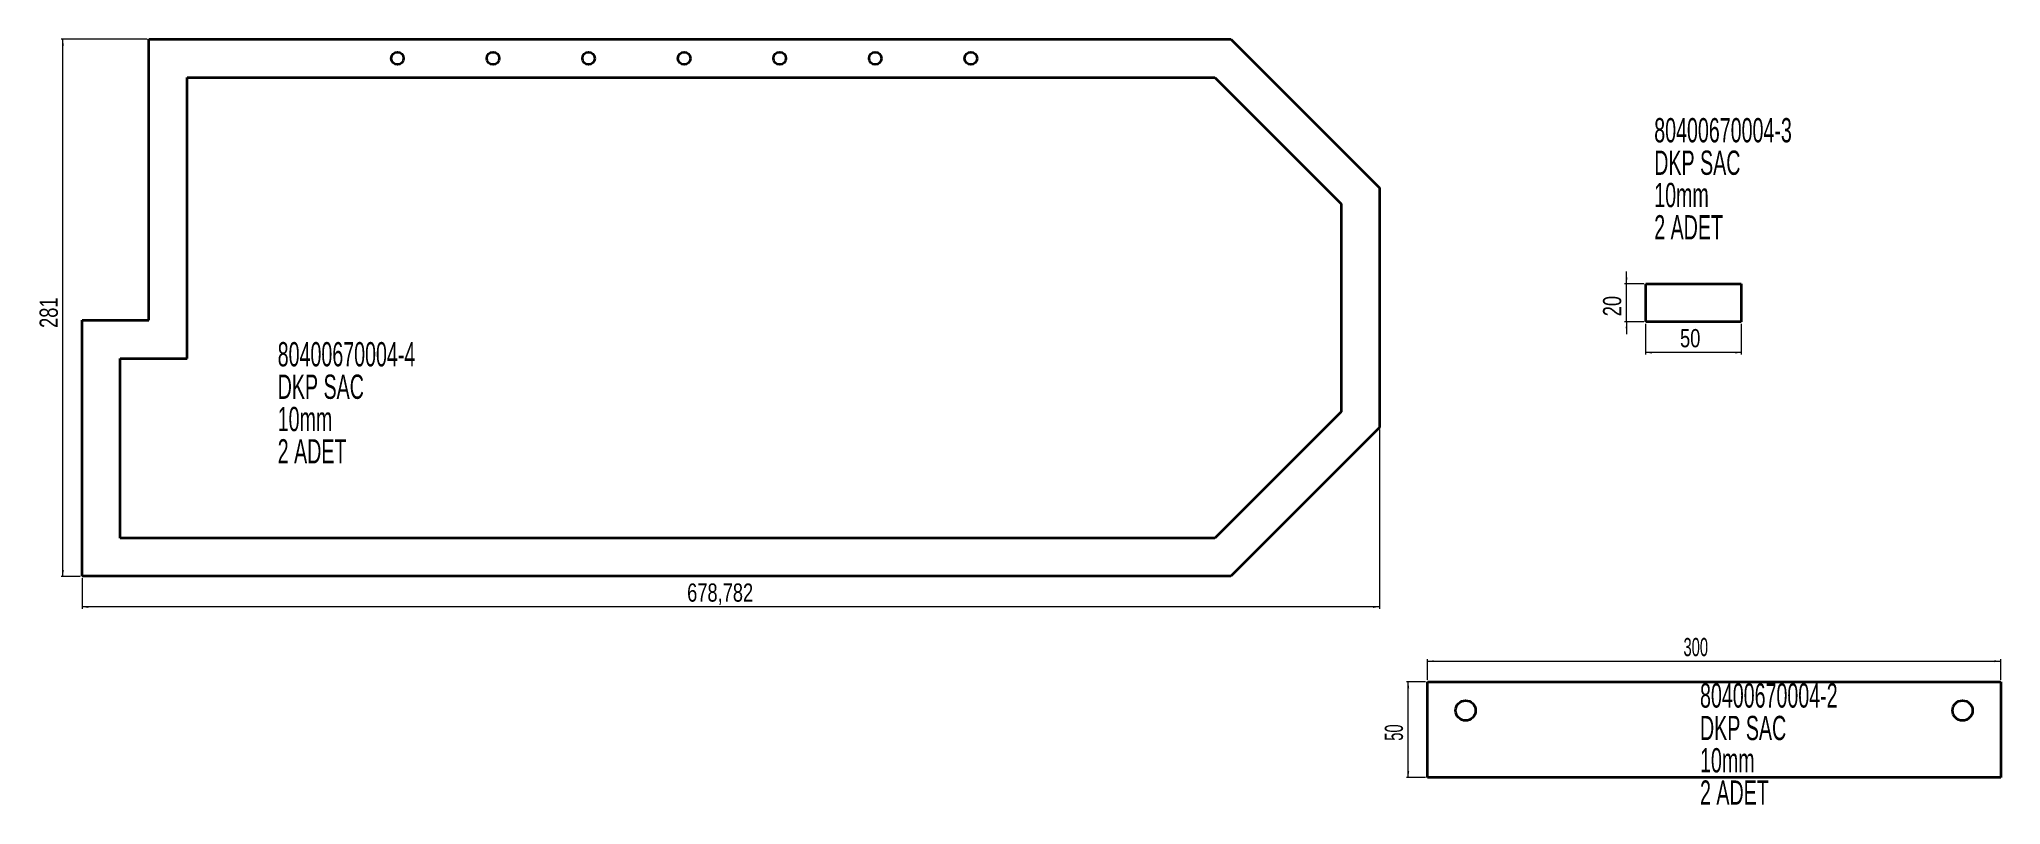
# Model space of a CAD drawing. Header units: millimetres. Extents: x 23 to 1049, y 41 to 441.
import ezdxf

# ---------------------------------------------------------------- set-up
doc = ezdxf.new("R2010")
doc.units = ezdxf.units.MM
doc.styles.add('SLDTEXTSTYLE0', font='TXT', dxfattribs={"width": 0.605})
doc.styles.add('SLDTEXTSTYLE1', font='TXT', dxfattribs={"width": 0.75})
doc.dimstyles.new('SLDDIMSTYLE0', dxfattribs={"dimtxt": 9.245947, "dimasz": 3.302, "dimexe": 0, "dimexo": 0.0625, "dimgap": 2.311487, "dimtad": 1, "dimdec": 3, "dimrnd": 1e-09, "dimzin": 12, "dimdsep": 46, "dimtxsty": 'SLDTEXTSTYLE0', "dimsah": 1, "dimcen": 0.09, "dimadec": 0, "dimazin": 3, "dimtfac": 1, "dimtdec": 3, "dimtofl": 0, "dimtmove": 0, "dimatfit": 3, "dimfxl": 1, "dimfrac": 2, "dimtolj": 1, "dimtzin": 12, "dimarcsym": 0})
doc.dimstyles.new('SLDDIMSTYLE1', dxfattribs={"dimtxt": 9.525, "dimasz": 3.302, "dimexe": 0, "dimexo": 0.0625, "dimgap": 2.38125, "dimtad": 1, "dimdec": 3, "dimrnd": 1e-09, "dimzin": 12, "dimdsep": 46, "dimtxsty": 'SLDTEXTSTYLE1', "dimsah": 1, "dimcen": 0.09, "dimadec": 0, "dimazin": 3, "dimtfac": 1, "dimtdec": 3, "dimtofl": 0, "dimtmove": 0, "dimatfit": 3, "dimfxl": 1, "dimfrac": 2, "dimtolj": 1, "dimtzin": 12, "dimarcsym": 0})
doc.dimstyles.new('SLDDIMSTYLE2', dxfattribs={"dimtxt": 9.525, "dimasz": 3.302, "dimexe": 0, "dimexo": 0.0625, "dimgap": 2.38125, "dimtad": 1, "dimdec": 3, "dimrnd": 1e-09, "dimzin": 12, "dimdsep": 46, "dimtxsty": 'SLDTEXTSTYLE1', "dimsah": 1, "dimcen": 0.09, "dimadec": 0, "dimazin": 3, "dimtfac": 1, "dimtdec": 3, "dimtmove": 0, "dimatfit": 0, "dimfxl": 1, "dimfrac": 2, "dimtolj": 1, "dimtzin": 12, "dimarcsym": 0})

# ---------------------------------------------------------------- blocks, each defined once
blk = doc.blocks.new('SW_NOTE_0')
at = {"color": 0, "linetype": 'Continuous', "lineweight": 0, "char_height": 12.7, "attachment_point": 1, "style": 'SLDTEXTSTYLE0'}
for s, insert in [('80400670004-4', (0, 16.4)), ('DKP SAC', (0, -0.6)), ('10mm', (0, -17.5)), ('2 ADET', (0, -34.4))]:
    blk.add_mtext(s, dxfattribs=dict(at, insert=insert))
blk = doc.blocks.new('_D')
at = {"color": 7, "linetype": 'Continuous', "lineweight": 0}
for p, q in [((749, 105.8), (749, 116.6)), ((749, 115.6), (1049, 115.6)), ((1049, 105.8), (1049, 116.6))]:
    blk.add_line(p, q, dxfattribs=at)
at = {"color": 7, "linetype": 'Continuous', "lineweight": 18}
for points in [[(749, 115.6), (752.3, 115.1), (752.3, 116.1)], [(1049, 115.6), (1045.7, 116.1), (1045.7, 115.1)]]:
    blk.add_solid(points, dxfattribs=at)
at = {"color": 7, "linetype": 'Continuous', "lineweight": 18, "insert": (883, 127.8), "char_height": 9.53, "attachment_point": 1, "style": 'SLDTEXTSTYLE0'}
blk.add_mtext('300', dxfattribs=at)
blk = doc.blocks.new('_D_1')
at = {"color": 7, "linetype": 'Continuous', "lineweight": 0}
for p, q in [((748, 104.8), (738, 104.8)), ((739, 54.8), (739, 104.8)), ((748, 54.8), (738, 54.8))]:
    blk.add_line(p, q, dxfattribs=at)
at = {"color": 7, "linetype": 'Continuous', "lineweight": 18}
for points in [[(739, 104.8), (738.5, 101.5), (739.5, 101.5)], [(739, 54.8), (739.5, 58.1), (738.5, 58.1)]]:
    blk.add_solid(points, dxfattribs=at)
at = {"color": 7, "linetype": 'Continuous', "lineweight": 18, "insert": (726.7, 74), "char_height": 9.53, "attachment_point": 1, "rotation": 90, "style": 'SLDTEXTSTYLE0'}
blk.add_mtext('50', dxfattribs=at)
blk = doc.blocks.new('SW_NOTE_0_1')
at = {"color": 0, "linetype": 'Continuous', "lineweight": 0, "char_height": 12.7, "attachment_point": 1, "style": 'SLDTEXTSTYLE0'}
for s, insert in [('80400670004-2', (0, 16.4)), ('DKP SAC', (0, -0.6)), ('10mm', (0, -17.5)), ('2 ADET', (0, -34.4))]:
    blk.add_mtext(s, dxfattribs=dict(at, insert=insert))
blk = doc.blocks.new('_D_2')
at = {"color": 7, "linetype": 'Continuous', "lineweight": 0}
for p, q in [((723.9, 236.8), (723.9, 143)), ((45.1, 159), (45.1, 143)), ((723.9, 144), (45.1, 144))]:
    blk.add_line(p, q, dxfattribs=at)
at = {"color": 7, "linetype": 'Continuous', "lineweight": 18}
for points in [[(45.1, 144), (48.4, 143.5), (48.4, 144.5)], [(723.9, 144), (720.6, 144.5), (720.6, 143.5)]]:
    blk.add_solid(points, dxfattribs=at)
at = {"color": 7, "linetype": 'Continuous', "lineweight": 18, "insert": (361.7, 156.3), "char_height": 9.53, "attachment_point": 1, "style": 'SLDTEXTSTYLE1'}
blk.add_mtext('678,782', dxfattribs=at)
blk = doc.blocks.new('_D_3')
at = {"color": 7, "linetype": 'Continuous', "lineweight": 0}
for p, q in [((79.1, 441), (34.1, 441)), ((35.1, 160), (35.1, 441)), ((44.1, 160), (34.1, 160))]:
    blk.add_line(p, q, dxfattribs=at)
at = {"color": 7, "linetype": 'Continuous', "lineweight": 18}
for points in [[(35.1, 441), (34.6, 437.7), (35.6, 437.7)], [(35.1, 160), (35.6, 163.3), (34.6, 163.3)]]:
    blk.add_solid(points, dxfattribs=at)
at = {"color": 7, "linetype": 'Continuous', "lineweight": 18, "insert": (22.9, 290), "char_height": 9.53, "attachment_point": 1, "rotation": 90, "style": 'SLDTEXTSTYLE1'}
blk.add_mtext('281', dxfattribs=at)
blk = doc.blocks.new('_D_4')
at = {"color": 7, "linetype": 'Continuous', "lineweight": 0}
for p, q in [((863.2, 292.1), (863.2, 276.1)), ((913.2, 292.1), (913.2, 276.1)), ((913.2, 277.1), (863.2, 277.1))]:
    blk.add_line(p, q, dxfattribs=at)
at = {"color": 7, "linetype": 'Continuous', "lineweight": 18}
for points in [[(863.2, 277.1), (866.5, 276.6), (866.5, 277.6)], [(913.2, 277.1), (909.9, 277.6), (909.9, 276.6)]]:
    blk.add_solid(points, dxfattribs=at)
at = {"color": 7, "linetype": 'Continuous', "lineweight": 18, "insert": (881.2, 289.4), "char_height": 9.53, "attachment_point": 1, "style": 'SLDTEXTSTYLE1'}
blk.add_mtext('50', dxfattribs=at)
blk = doc.blocks.new('_D_5')
at = {"color": 7, "linetype": 'Continuous', "lineweight": 0}
for p, q in [((853.2, 313.1), (853.2, 319.5)), ((862.2, 313.1), (852.2, 313.1)), ((853.2, 293.1), (853.2, 313.1)), ((862.2, 293.1), (852.2, 293.1)), ((853.2, 293.1), (853.2, 286.8))]:
    blk.add_line(p, q, dxfattribs=at)
at = {"color": 7, "linetype": 'Continuous', "lineweight": 18}
for points in [[(853.2, 313.1), (853.7, 316.4), (852.7, 316.4)], [(853.2, 293.1), (852.7, 289.8), (853.7, 289.8)]]:
    blk.add_solid(points, dxfattribs=at)
at = {"color": 7, "linetype": 'Continuous', "lineweight": 18, "insert": (840.9, 296.1), "char_height": 9.53, "attachment_point": 1, "rotation": 90, "style": 'SLDTEXTSTYLE1'}
blk.add_mtext('20', dxfattribs=at)
blk = doc.blocks.new('SW_NOTE_0_2')
at = {"color": 0, "linetype": 'Continuous', "lineweight": 0, "char_height": 12.7, "attachment_point": 1, "style": 'SLDTEXTSTYLE0'}
for s, insert in [('80400670004-3', (0, 16.4)), ('DKP SAC', (0, -0.6)), ('10mm', (0, -17.5)), ('2 ADET', (0, -34.4))]:
    blk.add_mtext(s, dxfattribs=dict(at, insert=insert))

msp = doc.modelspace()

# ---------------------------------------------------------------- linework, layer by layer
at = {"color": 7, "linetype": 'Continuous', "lineweight": 35}
for p, q in [((80.1302, 294.0398), (80.1302, 441.0398)), ((80.1302, 441.0398), (646.1302, 441.0398)), ((646.1302, 441.0398), (723.9119, 363.2581)), ((100.1302, 421.0398), (637.8459, 421.0398)), ((100.1302, 274.0398), (100.1302, 421.0398)), ((637.8459, 421.0398), (703.9119, 354.9738)), ((723.9119, 363.2581), (723.9119, 237.8216)), ((703.9119, 354.9738), (703.9119, 246.1058)), ((863.2242, 313.1282), (913.2242, 313.1282)), ((863.2242, 293.1282), (863.2242, 313.1282)), ((913.2242, 313.1282), (913.2242, 293.1282)), ((45.1302, 160.0398), (45.1302, 294.0398)), ((45.1302, 294.0398), (80.1302, 294.0398)), ((913.2242, 293.1282), (863.2242, 293.1282)), ((65.1302, 274.0398), (100.1302, 274.0398)), ((65.1302, 180.0398), (65.1302, 274.0398)), ((703.9119, 246.1058), (637.8459, 180.0398)), ((723.9119, 237.8216), (646.1302, 160.0398)), ((637.8459, 180.0398), (65.1302, 180.0398)), ((646.1302, 160.0398), (45.1302, 160.0398)), ((749.0105, 54.8082), (749.0105, 104.8082)), ((749.0105, 104.8082), (1049.0105, 104.8082)), ((1049.0105, 104.8082), (1049.0105, 54.8082)), ((1049.0105, 54.8082), (749.0105, 54.8082))]:
    msp.add_line(p, q, dxfattribs=at)
for centre, radius in [((210.1302, 431.0398), 3.25), ((260.1302, 431.0398), 3.25), ((310.1302, 431.0398), 3.25), ((360.1302, 431.0398), 3.25), ((410.1302, 431.0398), 3.25), ((460.1302, 431.0398), 3.25), ((510.1302, 431.0398), 3.25), ((769.0105, 89.8082), 5.25), ((1029.0105, 89.8082), 5.25)]:
    msp.add_circle(centre, radius, dxfattribs=at)

# ---------------------------------------------------------------- block references
at = {"color": 7, "linetype": 'Continuous', "lineweight": 0}
for name, p in [('SW_NOTE_0_2', (867.6999, 383.3895)), ('SW_NOTE_0', (147.4786, 266.1788)), ('SW_NOTE_0_1', (891.6504, 87.6305))]:
    msp.add_blockref(name, p, dxfattribs=at)

# ---------------------------------------------------------------- dimensions: what is measured, and where the dimension line sits
at = {"color": 7, "linetype": 'Continuous', "lineweight": 18}
for base, p1, p2, dimstyle, picture, middle in [((35.1302, 441.0398), (45.1302, 160.0398), (80.1302, 441.0398), 'SLDDIMSTYLE1', '_D_3', (35.1302, 300.5398)), ((853.2242, 313.1282), (863.2242, 293.1282), (863.2242, 313.1282), 'SLDDIMSTYLE2', '_D_5', (853.2242, 303.1282)), ((739.0105, 104.8082), (749.0105, 54.8082), (749.0105, 104.8082), 'SLDDIMSTYLE0', '_D_1', (739.0105, 79.8082))]:
    dim = msp.add_linear_dim(base=base, p1=p1, p2=p2, angle=90, dimstyle=dimstyle, dxfattribs=at)
    dim.commit()
    dim.dimension.update_dxf_attribs({"geometry": picture, "text_midpoint": middle, "dimtype": 160})
for base, p1, p2, dimstyle, picture, middle in [((863.2242, 277.1282), (913.2242, 293.1282), (863.2242, 293.1282), 'SLDDIMSTYLE1', '_D_4', (888.2242, 277.1282)), ((45.1302, 144.0398), (723.9119, 237.8216), (45.1302, 160.0398), 'SLDDIMSTYLE1', '_D_2', (384.5211, 144.0398)), ((1049.0105, 115.5621), (749.0105, 104.8082), (1049.0105, 104.8082), 'SLDDIMSTYLE0', '_D', (891.6504, 115.5621))]:
    dim = msp.add_linear_dim(base=base, p1=p1, p2=p2, dimstyle=dimstyle, dxfattribs=at)
    dim.commit()
    dim.dimension.update_dxf_attribs({"geometry": picture, "text_midpoint": middle, "dimtype": 160})

doc.saveas('drawing.dxf')
